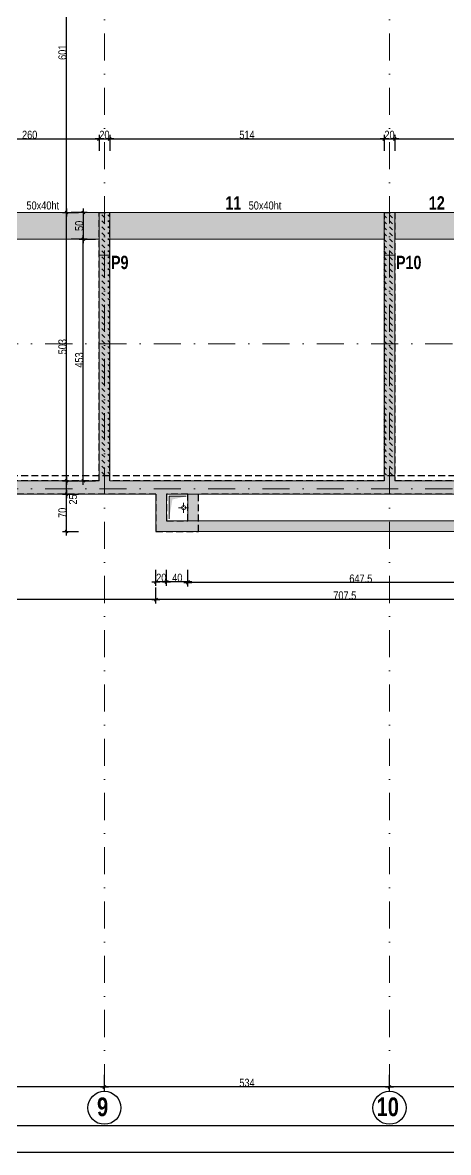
# Model space of a CAD drawing. Header units: centimetres. Extents: x -14085 to 643619, y -47998 to 35592.
# Drawn here: x 31534 to 32331, y 2017 to 4135 of the extents above; entities that cross this region are included whole.
import ezdxf
from ezdxf.enums import TextEntityAlignment as Align

# ---------------------------------------------------------------- set-up
doc = ezdxf.new("R2010")
doc.units = ezdxf.units.CM
doc.header["$PDMODE"] = 1
doc.header["$PDSIZE"] = -2
doc.linetypes.add('CACHEX2', pattern=[19.05, 12.7, -6.35])
doc.linetypes.add('TIRETPTX2', pattern=[50.8, 25.4, -12.7, 0, -12.7])
for name, color, linetype in [('01_cote_gen', 4, 'Continuous'), ('01_linteaux', 2, 'Continuous'), ('01_murs_sup', 2, 'CACHEX2'), ('01_poch_BN', 9, 'Continuous'), ('01_poch_murs', 253, 'Continuous'), ('01_poch_poteaux', 250, 'Continuous'), ('01_texte', 230, 'Continuous'), ('AA_COTES', 2, 'Continuous')]:
    doc.layers.add(name, color=color, linetype=linetype)
doc.layers.add('01_murs_coup', color=5, linetype='Continuous', lineweight=60)
doc.layers.add('01_tram_axes', color=2, linetype='TIRETPTX2', lineweight=9)
doc.styles.add('ARIAL NA', font='ARIALN.TTF')
doc.styles.add('impact', font='impact.ttf')
doc.styles.add('STYLE2', font='ARIALN.TTF')
doc.dimstyles.new('JB50', dxfattribs={"dimscale": 0.1, "dimtxt": 150, "dimasz": 15, "dimexe": 0.1, "dimexo": 0.1, "dimgap": 0.09, "dimtad": 1, "dimdec": 1, "dimdsep": 46, "dimtxsty": 'STYLE2', "dimblk1": 'BOND_G', "dimblk2": 'BOND_D', "dimsah": 1, "dimcen": 1.5, "dimdle": 0.01, "dimse1": 1, "dimse2": 1, "dimclrd": 4, "dimclre": 2, "dimclrt": 6, "dimazin": 2, "dimtfac": 2.333333, "dimtdec": 1, "dimtix": 1, "dimtmove": 2, "dimatfit": 3, "dimldrblk": 'BOND_G', "dimfxl": 1, "dimtolj": 1, "dimtzin": 0, "dimarcsym": 0})
pattern_1 = [(135, (12346.688, -125.725), (-11.2253202, 9e-16), [7.9375, -7.9375])]

# ---------------------------------------------------------------- blocks, each defined once
blk = doc.blocks.new('BOND_G')
at = {"layer": 'AA_COTES', "color": 0}
for p, q in [((0, -5), (0, 15)), ((5, 0), (-5, 0)), ((1.8, 1.8), (-1.8, -1.8))]:
    blk.add_line(p, q, dxfattribs=at)
blk = doc.blocks.new('BOND_D')
at = {"layer": 'AA_COTES', "color": 0}
for p, q in [((5, 0), (-5, 0)), ((-1.8, -1.8), (1.8, 1.8)), ((0, 5), (0, -15))]:
    blk.add_line(p, q, dxfattribs=at)
blk = doc.blocks.new('*D1162')
at = {"layer": '01_cote_gen', "color": 4, "lineweight": -2, "transparency": 16777216}
blk.add_line((31418.5, 3917.4), (31675.5, 3917.4), dxfattribs=at)
at = {"layer": 'Defpoints', "color": 0, "lineweight": 0, "transparency": 16777216}
for p in [(31677, 3917.4), (31417, 3894.9), (31677, 3779.4)]:
    blk.add_point(p, dxfattribs=at)
at = {"layer": '01_cote_gen', "color": 4, "lineweight": -2, "transparency": 16777216, "xscale": 1.5, "yscale": 1.5, "zscale": 1.5, "rotation": 180}
blk.add_blockref('BOND_G', (31417, 3917.4), dxfattribs=at)
at = {"layer": '01_cote_gen', "color": 4, "lineweight": -2, "transparency": 16777216, "xscale": 1.5, "yscale": 1.5, "zscale": 1.5}
blk.add_blockref('BOND_D', (31677, 3917.4), dxfattribs=at)
at = {"layer": '01_cote_gen', "color": 6, "lineweight": 0, "transparency": 16777216, "insert": (31547, 3925.1), "char_height": 15, "attachment_point": 5, "style": 'STYLE2'}
blk.add_mtext('\\A1;260', dxfattribs=at)
blk = doc.blocks.new('*D1163')
at = {"layer": '01_cote_gen', "color": 4, "lineweight": -2, "transparency": 16777216}
blk.add_line((31678.5, 3917.4), (31695.5, 3917.4), dxfattribs=at)
at = {"layer": 'Defpoints', "color": 0, "lineweight": 0, "transparency": 16777216}
for p in [(31697, 3917.4), (31677, 3779.4), (31697, 3779.4)]:
    blk.add_point(p, dxfattribs=at)
at = {"layer": '01_cote_gen', "color": 4, "lineweight": -2, "transparency": 16777216, "xscale": 1.5, "yscale": 1.5, "zscale": 1.5, "rotation": 180}
blk.add_blockref('BOND_G', (31677, 3917.4), dxfattribs=at)
at = {"layer": '01_cote_gen', "color": 4, "lineweight": -2, "transparency": 16777216, "xscale": 1.5, "yscale": 1.5, "zscale": 1.5}
blk.add_blockref('BOND_D', (31697, 3917.4), dxfattribs=at)
at = {"layer": '01_cote_gen', "color": 6, "lineweight": 0, "transparency": 16777216, "insert": (31687, 3925.1), "char_height": 15, "attachment_point": 5, "style": 'STYLE2'}
blk.add_mtext('\\A1;20', dxfattribs=at)
blk = doc.blocks.new('*D1164')
at = {"layer": '01_cote_gen', "color": 4, "lineweight": -2, "transparency": 16777216}
blk.add_line((31698.5, 3917.4), (32209.5, 3917.4), dxfattribs=at)
at = {"layer": 'Defpoints', "color": 0, "lineweight": 0, "transparency": 16777216}
for p in [(32211, 3917.4), (31697, 3779.4), (32211, 3779.3)]:
    blk.add_point(p, dxfattribs=at)
at = {"layer": '01_cote_gen', "color": 4, "lineweight": -2, "transparency": 16777216, "xscale": 1.5, "yscale": 1.5, "zscale": 1.5, "rotation": 180}
blk.add_blockref('BOND_G', (31697, 3917.4), dxfattribs=at)
at = {"layer": '01_cote_gen', "color": 4, "lineweight": -2, "transparency": 16777216, "xscale": 1.5, "yscale": 1.5, "zscale": 1.5}
blk.add_blockref('BOND_D', (32211, 3917.4), dxfattribs=at)
at = {"layer": '01_cote_gen', "color": 6, "lineweight": 0, "transparency": 16777216, "insert": (31954, 3925.1), "char_height": 15, "attachment_point": 5, "style": 'STYLE2'}
blk.add_mtext('\\A1;514', dxfattribs=at)
blk = doc.blocks.new('*D1165')
at = {"layer": '01_cote_gen', "color": 4, "lineweight": -2, "transparency": 16777216}
blk.add_line((32212.5, 3917.4), (32229.5, 3917.4), dxfattribs=at)
at = {"layer": 'Defpoints', "color": 0, "lineweight": 0, "transparency": 16777216}
for p in [(32231, 3917.4), (32211, 3779.3), (32231, 3779.3)]:
    blk.add_point(p, dxfattribs=at)
at = {"layer": '01_cote_gen', "color": 4, "lineweight": -2, "transparency": 16777216, "xscale": 1.5, "yscale": 1.5, "zscale": 1.5, "rotation": 180}
blk.add_blockref('BOND_G', (32211, 3917.4), dxfattribs=at)
at = {"layer": '01_cote_gen', "color": 4, "lineweight": -2, "transparency": 16777216, "xscale": 1.5, "yscale": 1.5, "zscale": 1.5}
blk.add_blockref('BOND_D', (32231, 3917.4), dxfattribs=at)
at = {"layer": '01_cote_gen', "color": 6, "lineweight": 0, "transparency": 16777216, "insert": (32221, 3925.1), "char_height": 15, "attachment_point": 5, "style": 'STYLE2'}
blk.add_mtext('\\A1;20', dxfattribs=at)
blk = doc.blocks.new('*D1166')
at = {"layer": '01_cote_gen', "color": 4, "lineweight": -2, "transparency": 16777216}
blk.add_line((32232.5, 3917.4), (32489.5, 3917.4), dxfattribs=at)
at = {"layer": 'Defpoints', "color": 0, "lineweight": 0, "transparency": 16777216}
for p in [(32491, 3917.4), (32231, 3779.3), (32491, 3779.4)]:
    blk.add_point(p, dxfattribs=at)
at = {"layer": '01_cote_gen', "color": 4, "lineweight": -2, "transparency": 16777216, "xscale": 1.5, "yscale": 1.5, "zscale": 1.5, "rotation": 180}
blk.add_blockref('BOND_G', (32231, 3917.4), dxfattribs=at)
at = {"layer": '01_cote_gen', "color": 4, "lineweight": -2, "transparency": 16777216, "xscale": 1.5, "yscale": 1.5, "zscale": 1.5}
blk.add_blockref('BOND_D', (32491, 3917.4), dxfattribs=at)
at = {"layer": '01_cote_gen', "color": 6, "lineweight": 0, "transparency": 16777216, "insert": (32361, 3925.1), "char_height": 15, "attachment_point": 5, "style": 'STYLE2'}
blk.add_mtext('\\A1;260', dxfattribs=at)
blk = doc.blocks.new('*D1244')
at = {"layer": '01_cote_gen', "color": 4, "lineweight": -2, "transparency": 16777216}
blk.add_line((32489.5, 3053.8), (31785, 3053.8), dxfattribs=at)
at = {"layer": 'Defpoints', "color": 0, "lineweight": 0, "transparency": 16777216}
for p in [(31783.5, 3149.7), (32491, 3104.4), (31783.5, 3053.8)]:
    blk.add_point(p, dxfattribs=at)
at = {"layer": '01_cote_gen', "color": 4, "lineweight": -2, "transparency": 16777216, "xscale": 1.5, "yscale": 1.5, "zscale": 1.5, "rotation": 180}
blk.add_blockref('BOND_D', (31783.5, 3053.8), dxfattribs=at)
at = {"layer": '01_cote_gen', "color": 4, "lineweight": -2, "transparency": 16777216, "xscale": 1.5, "yscale": 1.5, "zscale": 1.5}
blk.add_blockref('BOND_G', (32491, 3053.8), dxfattribs=at)
at = {"layer": '01_cote_gen', "color": 6, "lineweight": 0, "transparency": 16777216, "insert": (32137.2, 3061.5), "char_height": 15, "attachment_point": 5, "style": 'STYLE2'}
blk.add_mtext('\\A1;707.5', dxfattribs=at)
blk = doc.blocks.new('*D1245')
at = {"layer": '01_cote_gen', "color": 4, "lineweight": -2, "transparency": 16777216}
blk.add_line((32489.5, 3085.5), (31845, 3085.5), dxfattribs=at)
at = {"layer": 'Defpoints', "color": 0, "lineweight": 0, "transparency": 16777216}
for p in [(31843.5, 3171.2), (31843.5, 3085.5), (32491, 3090)]:
    blk.add_point(p, dxfattribs=at)
at = {"layer": '01_cote_gen', "color": 4, "lineweight": -2, "transparency": 16777216, "xscale": 1.5, "yscale": 1.5, "zscale": 1.5, "rotation": 180}
blk.add_blockref('BOND_D', (31843.5, 3085.5), dxfattribs=at)
at = {"layer": '01_cote_gen', "color": 4, "lineweight": -2, "transparency": 16777216, "xscale": 1.5, "yscale": 1.5, "zscale": 1.5}
blk.add_blockref('BOND_G', (32491, 3085.5), dxfattribs=at)
at = {"layer": '01_cote_gen', "color": 6, "lineweight": 0, "transparency": 16777216, "insert": (32167.2, 3093.1), "char_height": 15, "attachment_point": 5, "style": 'STYLE2'}
blk.add_mtext('\\A1;647.5', dxfattribs=at)
blk = doc.blocks.new('*D1246')
at = {"layer": '01_cote_gen', "color": 4, "lineweight": -2, "transparency": 16777216}
blk.add_line((31842, 3086.9), (31805, 3086.9), dxfattribs=at)
at = {"layer": 'Defpoints', "color": 0, "lineweight": 0, "transparency": 16777216}
for p in [(31803.5, 3172.6), (31843.5, 3172.6), (31803.5, 3086.9)]:
    blk.add_point(p, dxfattribs=at)
at = {"layer": '01_cote_gen', "color": 4, "lineweight": -2, "transparency": 16777216, "xscale": 1.5, "yscale": 1.5, "zscale": 1.5, "rotation": 180}
blk.add_blockref('BOND_D', (31803.5, 3086.9), dxfattribs=at)
at = {"layer": '01_cote_gen', "color": 4, "lineweight": -2, "transparency": 16777216, "xscale": 1.5, "yscale": 1.5, "zscale": 1.5}
blk.add_blockref('BOND_G', (31843.5, 3086.9), dxfattribs=at)
at = {"layer": '01_cote_gen', "color": 6, "lineweight": 0, "transparency": 16777216, "insert": (31823.5, 3094.6), "char_height": 15, "attachment_point": 5, "style": 'STYLE2'}
blk.add_mtext('\\A1;40', dxfattribs=at)
blk = doc.blocks.new('*D1247')
at = {"layer": '01_cote_gen', "color": 4, "lineweight": -2, "transparency": 16777216}
blk.add_line((31802, 3086.9), (31785, 3086.9), dxfattribs=at)
at = {"layer": 'Defpoints', "color": 0, "lineweight": 0, "transparency": 16777216}
for p in [(31783.5, 3172.6), (31803.5, 3172.6), (31783.5, 3086.9)]:
    blk.add_point(p, dxfattribs=at)
at = {"layer": '01_cote_gen', "color": 4, "lineweight": -2, "transparency": 16777216, "xscale": 1.5, "yscale": 1.5, "zscale": 1.5, "rotation": 180}
blk.add_blockref('BOND_D', (31783.5, 3086.9), dxfattribs=at)
at = {"layer": '01_cote_gen', "color": 4, "lineweight": -2, "transparency": 16777216, "xscale": 1.5, "yscale": 1.5, "zscale": 1.5}
blk.add_blockref('BOND_G', (31803.5, 3086.9), dxfattribs=at)
at = {"layer": '01_cote_gen', "color": 6, "lineweight": 0, "transparency": 16777216, "insert": (31793.5, 3094.6), "char_height": 15, "attachment_point": 5, "style": 'STYLE2'}
blk.add_mtext('\\A1;20', dxfattribs=at)
blk = doc.blocks.new('*D1248')
at = {"layer": '01_cote_gen', "color": 4, "lineweight": -2, "transparency": 16777216}
blk.add_line((31782, 3053.8), (31140.5, 3053.8), dxfattribs=at)
at = {"layer": 'Defpoints', "color": 0, "lineweight": 0, "transparency": 16777216}
for p in [(31139, 3117.3), (31783.5, 3078), (31139, 3053.8)]:
    blk.add_point(p, dxfattribs=at)
at = {"layer": '01_cote_gen', "color": 4, "lineweight": -2, "transparency": 16777216, "xscale": 1.5, "yscale": 1.5, "zscale": 1.5, "rotation": 180}
blk.add_blockref('BOND_D', (31139, 3053.8), dxfattribs=at)
at = {"layer": '01_cote_gen', "color": 4, "lineweight": -2, "transparency": 16777216, "xscale": 1.5, "yscale": 1.5, "zscale": 1.5}
blk.add_blockref('BOND_G', (31783.5, 3053.8), dxfattribs=at)
at = {"layer": '01_cote_gen', "color": 6, "lineweight": 0, "transparency": 16777216, "insert": (31461.2, 3061.5), "char_height": 15, "attachment_point": 5, "style": 'STYLE2'}
blk.add_mtext('\\A1;644.5', dxfattribs=at)
blk = doc.blocks.new('*D1283')
at = {"layer": '01_cote_gen', "color": 4, "lineweight": -2, "transparency": 16777216}
blk.add_line((31616, 3277.9), (31616, 3777.9), dxfattribs=at)
at = {"layer": 'Defpoints', "color": 0, "lineweight": 0, "transparency": 16777216}
for p in [(31616, 3779.4), (31667.1, 3779.4), (31667.1, 3276.4)]:
    blk.add_point(p, dxfattribs=at)
at = {"layer": '01_cote_gen', "color": 4, "lineweight": -2, "transparency": 16777216, "xscale": 1.5, "yscale": 1.5, "zscale": 1.5}
for name, p, rotation in [('BOND_D', (31616, 3779.4), 90), ('BOND_G', (31616, 3276.4), 270)]:
    blk.add_blockref(name, p, dxfattribs=dict(at, rotation=rotation))
at = {"layer": '01_cote_gen', "color": 6, "lineweight": 0, "transparency": 16777216, "insert": (31608.4, 3527.9), "char_height": 15, "attachment_point": 5, "rotation": 90, "style": 'STYLE2'}
blk.add_mtext('\\A1;503', dxfattribs=at)
blk = doc.blocks.new('*D1284')
at = {"layer": '01_cote_gen', "color": 4, "lineweight": -2, "transparency": 16777216}
blk.add_line((31647.5, 3777.9), (31647.5, 3730.9), dxfattribs=at)
at = {"layer": 'Defpoints', "color": 0, "lineweight": 0, "transparency": 16777216}
for p in [(31661.2, 3779.4), (31647.5, 3729.4), (31661.2, 3729.4)]:
    blk.add_point(p, dxfattribs=at)
at = {"layer": '01_cote_gen', "color": 4, "lineweight": -2, "transparency": 16777216, "xscale": 1.5, "yscale": 1.5, "zscale": 1.5}
for name, p, rotation in [('BOND_G', (31647.5, 3779.4), 90), ('BOND_D', (31647.5, 3729.4), 270)]:
    blk.add_blockref(name, p, dxfattribs=dict(at, rotation=rotation))
at = {"layer": '01_cote_gen', "color": 6, "lineweight": 0, "transparency": 16777216, "insert": (31639.8, 3754.4), "char_height": 15, "attachment_point": 5, "rotation": 90, "style": 'STYLE2'}
blk.add_mtext('\\A1;50', dxfattribs=at)
blk = doc.blocks.new('*D1285')
at = {"layer": '01_cote_gen', "color": 4, "lineweight": -2, "transparency": 16777216}
blk.add_line((31647.5, 3277.9), (31647.5, 3727.9), dxfattribs=at)
at = {"layer": 'Defpoints', "color": 0, "lineweight": 0, "transparency": 16777216}
for p in [(31647.5, 3729.4), (31655, 3729.4), (31647.5, 3276.4)]:
    blk.add_point(p, dxfattribs=at)
at = {"layer": '01_cote_gen', "color": 4, "lineweight": -2, "transparency": 16777216, "xscale": 1.5, "yscale": 1.5, "zscale": 1.5}
for name, p, rotation in [('BOND_D', (31647.5, 3729.4), 90), ('BOND_G', (31647.5, 3276.4), 270)]:
    blk.add_blockref(name, p, dxfattribs=dict(at, rotation=rotation))
at = {"layer": '01_cote_gen', "color": 6, "lineweight": 0, "transparency": 16777216, "insert": (31639.8, 3502.9), "char_height": 15, "attachment_point": 5, "rotation": 90, "style": 'STYLE2'}
blk.add_mtext('\\A1;453', dxfattribs=at)
blk = doc.blocks.new('*D1286')
at = {"layer": '01_cote_gen', "color": 4, "lineweight": -2, "transparency": 16777216}
blk.add_line((31616, 3780.9), (31616, 4378.9), dxfattribs=at)
at = {"layer": 'Defpoints', "color": 0, "lineweight": 0, "transparency": 16777216}
for p in [(31616, 4380.4), (31771.2, 4380.4), (31755.1, 3779.4)]:
    blk.add_point(p, dxfattribs=at)
at = {"layer": '01_cote_gen', "color": 4, "lineweight": -2, "transparency": 16777216, "xscale": 1.5, "yscale": 1.5, "zscale": 1.5}
for name, p, rotation in [('BOND_D', (31616, 4380.4), 90), ('BOND_G', (31616, 3779.4), 270)]:
    blk.add_blockref(name, p, dxfattribs=dict(at, rotation=rotation))
at = {"layer": '01_cote_gen', "color": 6, "lineweight": 0, "transparency": 16777216, "insert": (31608.4, 4079.9), "char_height": 15, "attachment_point": 5, "rotation": 90, "style": 'STYLE2'}
blk.add_mtext('\\A1;601', dxfattribs=at)
blk = doc.blocks.new('*D1290')
at = {"layer": '01_cote_gen', "color": 4, "lineweight": -2, "transparency": 16777216}
blk.add_line((31616, 3252.9), (31616, 3274.9), dxfattribs=at)
at = {"layer": 'Defpoints', "color": 0, "lineweight": 0, "transparency": 16777216}
for p in [(31616, 3276.4), (31655, 3276.4), (31657.7, 3251.4)]:
    blk.add_point(p, dxfattribs=at)
at = {"layer": '01_cote_gen', "color": 4, "lineweight": -2, "transparency": 16777216, "xscale": 1.5, "yscale": 1.5, "zscale": 1.5}
for name, p, rotation in [('BOND_D', (31616, 3276.4), 90), ('BOND_G', (31616, 3251.4), 270)]:
    blk.add_blockref(name, p, dxfattribs=dict(at, rotation=rotation))
at = {"layer": '01_cote_gen', "color": 6, "lineweight": 0, "transparency": 16777216, "insert": (31628.3, 3241.5), "char_height": 15, "attachment_point": 5, "rotation": 90, "style": 'STYLE2'}
blk.add_mtext('\\A1;25', dxfattribs=at)
blk = doc.blocks.new('*D1291')
at = {"layer": '01_cote_gen', "color": 4, "lineweight": -2, "transparency": 16777216}
blk.add_line((31616, 3182.9), (31616, 3249.9), dxfattribs=at)
at = {"layer": 'Defpoints', "color": 0, "lineweight": 0, "transparency": 16777216}
for p in [(31616, 3251.4), (31783.5, 3251.4), (31783.5, 3181.4)]:
    blk.add_point(p, dxfattribs=at)
at = {"layer": '01_cote_gen', "color": 4, "lineweight": -2, "transparency": 16777216, "xscale": 1.5, "yscale": 1.5, "zscale": 1.5}
for name, p, rotation in [('BOND_D', (31616, 3251.4), 90), ('BOND_G', (31616, 3181.4), 270)]:
    blk.add_blockref(name, p, dxfattribs=dict(at, rotation=rotation))
at = {"layer": '01_cote_gen', "color": 6, "lineweight": 0, "transparency": 16777216, "insert": (31608.4, 3216.4), "char_height": 15, "attachment_point": 5, "rotation": 90, "style": 'STYLE2'}
blk.add_mtext('\\A1;70', dxfattribs=at)
blk = doc.blocks.new('*D1450')
at = {"layer": '01_cote_gen', "color": 4, "lineweight": -2, "transparency": 16777216}
blk.add_line((32499.5, 2140.1), (32222.5, 2140.1), dxfattribs=at)
at = {"layer": 'Defpoints', "color": 0, "lineweight": 0, "transparency": 16777216}
for p in [(32221, 2162.6), (32501, 2162.6), (32221, 2140.1)]:
    blk.add_point(p, dxfattribs=at)
at = {"layer": '01_cote_gen', "color": 4, "lineweight": -2, "transparency": 16777216, "xscale": 1.5, "yscale": 1.5, "zscale": 1.5, "rotation": 180}
blk.add_blockref('BOND_D', (32221, 2140.1), dxfattribs=at)
at = {"layer": '01_cote_gen', "color": 4, "lineweight": -2, "transparency": 16777216, "xscale": 1.5, "yscale": 1.5, "zscale": 1.5}
blk.add_blockref('BOND_G', (32501, 2140.1), dxfattribs=at)
at = {"layer": '01_cote_gen', "color": 6, "lineweight": 0, "transparency": 16777216, "insert": (32361, 2147.8), "char_height": 15, "attachment_point": 5, "style": 'STYLE2'}
blk.add_mtext('\\A1;280', dxfattribs=at)
blk = doc.blocks.new('*D1451')
at = {"layer": '01_cote_gen', "color": 4, "lineweight": -2, "transparency": 16777216}
blk.add_line((32219.5, 2140.1), (31688.5, 2140.1), dxfattribs=at)
at = {"layer": 'Defpoints', "color": 0, "lineweight": 0, "transparency": 16777216}
for p in [(31687, 2191.4), (32221, 2162.6), (31687, 2140.1)]:
    blk.add_point(p, dxfattribs=at)
at = {"layer": '01_cote_gen', "color": 4, "lineweight": -2, "transparency": 16777216, "xscale": 1.5, "yscale": 1.5, "zscale": 1.5, "rotation": 180}
blk.add_blockref('BOND_D', (31687, 2140.1), dxfattribs=at)
at = {"layer": '01_cote_gen', "color": 4, "lineweight": -2, "transparency": 16777216, "xscale": 1.5, "yscale": 1.5, "zscale": 1.5}
blk.add_blockref('BOND_G', (32221, 2140.1), dxfattribs=at)
at = {"layer": '01_cote_gen', "color": 6, "lineweight": 0, "transparency": 16777216, "insert": (31954, 2147.8), "char_height": 15, "attachment_point": 5, "style": 'STYLE2'}
blk.add_mtext('\\A1;534', dxfattribs=at)
blk = doc.blocks.new('*D1452')
at = {"layer": '01_cote_gen', "color": 4, "lineweight": -2, "transparency": 16777216}
blk.add_line((31685.5, 2140.1), (31142.5, 2140.1), dxfattribs=at)
at = {"layer": 'Defpoints', "color": 0, "lineweight": 0, "transparency": 16777216}
for p in [(31141, 2200.8), (31687, 2191.4), (31141, 2140.1)]:
    blk.add_point(p, dxfattribs=at)
at = {"layer": '01_cote_gen', "color": 4, "lineweight": -2, "transparency": 16777216, "xscale": 1.5, "yscale": 1.5, "zscale": 1.5, "rotation": 180}
blk.add_blockref('BOND_D', (31141, 2140.1), dxfattribs=at)
at = {"layer": '01_cote_gen', "color": 4, "lineweight": -2, "transparency": 16777216, "xscale": 1.5, "yscale": 1.5, "zscale": 1.5}
blk.add_blockref('BOND_G', (31687, 2140.1), dxfattribs=at)
at = {"layer": '01_cote_gen', "color": 6, "lineweight": 0, "transparency": 16777216, "insert": (31414, 2147.8), "char_height": 15, "attachment_point": 5, "style": 'STYLE2'}
blk.add_mtext('\\A1;546', dxfattribs=at)
blk = doc.blocks.new('*D1680')
at = {"layer": '01_cote_gen', "color": 4, "lineweight": -2, "transparency": 16777216}
blk.add_line((-22.5, 3720.9), (-22.5, 4438.9), dxfattribs=at)
at = {"layer": 'Defpoints', "color": 0, "lineweight": 0, "transparency": 16777216}
for p in [(-22.5, 4440.4), (0, 4440.4), (52858.6, 3719.4)]:
    blk.add_point(p, dxfattribs=at)
at = {"layer": '01_cote_gen', "color": 4, "lineweight": -2, "transparency": 16777216, "xscale": 1.5, "yscale": 1.5, "zscale": 1.5}
for name, p, rotation in [('BOND_D', (-22.5, 4440.4), 90), ('BOND_G', (-22.5, 3719.4), 270)]:
    blk.add_blockref(name, p, dxfattribs=dict(at, rotation=rotation))
at = {"layer": '01_cote_gen', "color": 6, "lineweight": 0, "transparency": 16777216, "insert": (-30, 4079.9), "char_height": 15, "attachment_point": 5, "rotation": 90, "style": 'STYLE2'}
blk.add_mtext('\\A1;721', dxfattribs=at)

msp = doc.modelspace()

# ---------------------------------------------------------------- hatches: boundary and pattern name
at = {"layer": '01_murs_sup'}
h = msp.add_hatch(dxfattribs=at)
h.set_pattern_fill('DASH', color=256, scale=2.5, angle=135)
h.set_pattern_definition(pattern_1)
h.paths.add_polyline_path([(29976.01, 3276.39), (29697.95, 3276.39), (29697.95, 3779.39), (29672.95, 3779.39), (29672.95, 3276.39), (29085.45, 3276.39), (29085.45, 3779.41), (29080.45, 3779.41), (29065.45, 3779.41), (29065.45, 3276.43), (29000.45, 3276.43), (29000.45, 3889.41), (29085.45, 3889.41), (29085.45, 4127.59), (29065.45, 4127.59), (29065.45, 3909.41), (28980.45, 3909.41), (28980.45, 3121.39), (29085.45, 3121.39), (29085.45, 3251.39), (29976.01, 3251.39)])
h.paths.add_polyline_path([(29065.45, 3251.39), (29065.45, 3141.39), (29000.45, 3141.39), (29000.45, 3251.39)], flags=16)
edge = h.paths.add_edge_path(flags=0)
edge.add_arc((29034.51, 3196.39), 3.91, 0, 360)
h.paths.add_polyline_path([(30272.37, 3286.39), (30252.37, 3286.39), (30252.37, 3276.39), (29976.01, 3276.39), (29976.01, 3251.39), (30272.37, 3251.39)])
h.paths.add_polyline_path([(30272.37, 3779.39), (30252.37, 3779.39), (30252.37, 3286.39), (30272.37, 3286.39)])
h.paths.add_polyline_path([(32515.97, 3759.34), (32515.97, 3779.34), (32490.97, 3779.34), (32490.97, 3774.37), (32490.97, 3276.39), (32230.97, 3276.39), (32230.97, 3286.39), (32210.97, 3286.39), (32210.97, 3276.39), (31696.97, 3276.39), (31696.97, 3286.39), (31676.97, 3286.39), (31676.97, 3276.39), (31416.97, 3276.39), (31416.97, 3829.39), (31392.61, 3829.39), (31392.61, 3809.39), (31396.97, 3809.39), (31396.97, 3276.39), (31138.97, 3276.39), (31138.97, 3809.39), (31289.41, 3809.39), (31289.41, 3829.39), (31120.97, 3829.39), (31120.97, 3276.39), (30871.24, 3276.39), (30871.24, 3286.39), (30851.24, 3286.39), (30851.24, 3276.39), (30294.37, 3276.39), (30294.37, 3286.39), (30274.37, 3286.39), (30274.37, 3251.39), (31033.97, 3251.39), (31033.97, 3117.45), (31138.97, 3117.45), (31138.97, 3251.39), (31783.48, 3251.39), (31783.48, 3181.39), (31863.48, 3181.39), (31863.48, 3251.39), (32490.97, 3251.39), (32490.97, 2324.49), (33874.97, 2324.49), (33874.97, 2349.49), (32515.97, 2349.49), (32515.97, 2599.88), (33107.18, 2599.88), (33107.18, 2452.4), (33649.93, 2452.4), (33649.93, 2450.19), (33669.93, 2450.19), (33669.93, 2584.29), (33649.93, 2584.29), (33649.93, 2472.4), (33125.18, 2472.4), (33125.18, 2927.19), (33340.96, 2927.19), (33340.96, 2947.19), (33125.18, 2947.19), (33125.18, 3337.6), (33107.18, 3337.6), (33107.18, 2619.88), (32515.97, 2619.88)])
h.paths.add_polyline_path([(31053.97, 3251.39), (31118.97, 3251.39), (31118.97, 3137.45), (31053.97, 3137.45)], flags=16)
edge = h.paths.add_edge_path(flags=0)
edge.add_arc((31086.47, 3192.45), 3.91, 0, 360)
h.paths.add_polyline_path([(31803.48, 3251.39), (31843.48, 3251.39), (31843.48, 3201.39), (31803.48, 3201.39)], flags=16)
h.paths.add_polyline_path([(30871.24, 3779.41), (30851.24, 3779.41), (30851.24, 3286.39), (30871.24, 3286.39)], flags=17)
h.paths.add_polyline_path([(30294.37, 3779.39), (30274.37, 3779.39), (30274.37, 3286.39), (30294.37, 3286.39)])
h = msp.add_hatch(dxfattribs=at)
h.set_pattern_fill('DASH', color=256, scale=2.5, angle=135)
h.set_pattern_definition(pattern_1)
h.paths.add_polyline_path([(32230.97, 3779.37), (32210.97, 3779.37), (32210.97, 3286.39), (32230.97, 3286.39)])
h.paths.add_polyline_path([(31696.97, 3779.37), (31676.97, 3779.37), (31676.97, 3286.39), (31696.97, 3286.39)])
at = {"layer": '01_poch_BN', "lineweight": 0}
h = msp.add_hatch(color=256, dxfattribs=at)
h.dxf.hatch_style = 1
h.paths.add_polyline_path([(31676.97, 3779.36), (31416.97, 3779.36), (31416.97, 3729.36), (31676.97, 3729.36)])
h.paths.add_polyline_path([(32210.97, 3779.36), (31696.97, 3779.36), (31696.97, 3729.36), (32210.97, 3729.36)])
h.paths.add_polyline_path([(32490.97, 3779.33), (32230.97, 3779.33), (32230.97, 3729.33), (32490.97, 3729.33)])
h.paths.add_polyline_path([(33106.97, 3779.34), (32515.97, 3779.33), (32515.97, 3479.34), (33085.48, 3479.35), (33085.48, 2947.39), (33155.48, 2947.39), (33155.48, 3531.39), (33106.97, 3531.39)])
at = {"layer": '01_poch_murs', "lineweight": 0}
h = msp.add_hatch(color=256, dxfattribs=at)
h.dxf.hatch_style = 1
h.paths.add_polyline_path([(32515.97, 3699.33), (32490.97, 3699.33), (32490.97, 3276.39), (32230.97, 3276.39), (32230.97, 3699.33), (32210.97, 3699.33), (32210.97, 3276.39), (31696.97, 3276.39), (31696.97, 3699.36), (31676.97, 3699.36), (31676.97, 3276.39), (31416.97, 3276.39), (31416.97, 3829.39), (31384.97, 3829.39), (31384.97, 3809.39), (31396.97, 3809.39), (31396.97, 3276.39), (31138.97, 3276.39), (31138.97, 3809.39), (31282.97, 3809.39), (31282.97, 3829.39), (31118.97, 3829.39), (31118.97, 3137.35), (31053.97, 3137.35), (31053.97, 3939.39), (31150.97, 3939.39), (31150.97, 4043.25), (31130.97, 4043.25), (31130.97, 3959.39), (31033.97, 3959.39), (31033.97, 3117.35), (31138.97, 3117.35), (31138.97, 3251.39), (31783.48, 3251.39), (31783.48, 3181.39), (32490.97, 3181.39), (32490.97, 2800.26), (32515.97, 2800.26), (32515.97, 2927.39), (32530.52, 2927.39), (32530.52, 2947.39), (32515.97, 2947.39), (32515.97, 3201.39), (31803.48, 3201.39), (31803.48, 3251.39), (32515.97, 3251.39)])
at = {"layer": '01_poch_poteaux', "lineweight": 0}
h = msp.add_hatch(color=256, dxfattribs=at)
h.dxf.hatch_style = 1
h.paths.add_polyline_path([(31696.97, 3779.36), (31676.97, 3779.36), (31676.97, 3699.36), (31696.97, 3699.36)])
h = msp.add_hatch(color=256, dxfattribs=at)
h.dxf.hatch_style = 1
h.paths.add_polyline_path([(32230.97, 3779.33), (32210.97, 3779.33), (32210.97, 3699.33), (32230.97, 3699.33)])

# ---------------------------------------------------------------- linework, layer by layer
at = {"layer": '01_cote_gen'}
msp.add_line((36707.54, 2017.33), (30424.9, 2017.33), dxfattribs=at)
at = {"layer": '01_linteaux', "lineweight": 0}
for p, q in [((31676.97, 3779.36), (31416.97, 3779.36)), ((31696.97, 3779.36), (32210.97, 3779.36)), ((32230.97, 3779.33), (32490.97, 3779.33)), ((31676.97, 3729.36), (31416.97, 3729.36)), ((31696.97, 3729.36), (32210.97, 3729.36)), ((32230.97, 3729.33), (32490.97, 3729.33)), ((31808.09, 3205.26), (31808.09, 3247.34)), ((31808.09, 3247.34), (31840.4, 3247.34)), ((31843.48, 3251.39), (31843.48, 3201.39))]:
    msp.add_line(p, q, dxfattribs=at)
for points in [[(31808.09, 3205.26), (31808.09, 3247.34), (31814.34, 3241.51)], [(31808.09, 3247.34), (31840.4, 3247.34), (31814.34, 3241.51)]]:
    msp.add_solid(points, dxfattribs=at)
at = {"layer": '01_murs_coup', "lineweight": 18}
for p, q in [((31676.97, 3276.39), (31676.97, 3779.36)), ((31696.97, 3276.39), (31696.97, 3774.35)), ((32210.97, 3779.33), (32210.97, 3276.39)), ((32230.97, 3779.33), (32230.97, 3276.39)), ((31696.97, 3276.39), (32210.97, 3276.39)), ((32230.97, 3276.39), (32490.97, 3276.39)), ((31138.97, 3251.39), (31783.48, 3251.39)), ((31783.48, 3181.39), (31783.48, 3251.39)), ((31803.48, 3251.39), (32490.97, 3251.39)), ((31803.48, 3201.39), (31803.48, 3251.39)), ((31833.83, 3226), (31826.02, 3226)), ((31835.39, 3227.56), (31835.39, 3235.38)), ((31835.39, 3224.44), (31835.39, 3216.62)), ((31836.95, 3226), (31844.77, 3226)), ((32490.97, 3201.39), (31803.48, 3201.39)), ((32490.97, 3181.39), (31783.48, 3181.39))]:
    msp.add_line(p, q, dxfattribs=at)
at = {"layer": '01_murs_coup', "lineweight": 0}
for p, q in [((31676.97, 3779.36), (31696.97, 3779.36)), ((32230.97, 3779.33), (32210.97, 3779.33)), ((31676.97, 3276.39), (31416.97, 3276.39))]:
    msp.add_line(p, q, dxfattribs=at)
at = {"layer": '01_murs_coup', "lineweight": 5}
for p, q in [((31696.97, 3276.39), (31696.97, 3779.36)), ((32230.97, 3276.39), (32490.97, 3276.39)), ((31783.48, 3181.39), (31783.48, 3251.39)), ((31803.48, 3251.39), (32515.97, 3251.39)), ((31803.48, 3201.39), (31803.48, 3251.39)), ((32515.97, 3201.39), (31803.48, 3201.39)), ((32490.97, 3181.39), (31783.48, 3181.39))]:
    msp.add_line(p, q, dxfattribs=at)
at = {"layer": '01_murs_coup', "lineweight": 18}
msp.add_circle((31835.39, 3226), 3.91, dxfattribs=at)
at = {"layer": '01_murs_sup'}
for p, q in [((31676.97, 3779.37), (31696.97, 3779.37)), ((31676.97, 3276.39), (31676.97, 3779.37)), ((31696.97, 3276.39), (31696.97, 3779.37)), ((32210.97, 3779.37), (32230.97, 3779.37)), ((32210.97, 3779.37), (32210.97, 3276.39)), ((32230.97, 3779.37), (32230.97, 3276.39)), ((31416.97, 3286.39), (32490.97, 3286.39)), ((31676.97, 3276.39), (31416.97, 3276.39)), ((32210.97, 3276.39), (31696.97, 3276.39)), ((32490.97, 3276.39), (32230.97, 3276.39)), ((31783.48, 3251.39), (31138.97, 3251.39)), ((31783.48, 3251.39), (31783.48, 3181.39)), ((31783.48, 3251.39), (31783.48, 3181.39)), ((31843.48, 3251.39), (31803.48, 3251.39)), ((31843.48, 3251.39), (31803.48, 3251.39)), ((31803.48, 3251.39), (31803.48, 3201.39)), ((31803.48, 3251.39), (31803.48, 3201.39)), ((31843.48, 3201.39), (31843.48, 3251.39)), ((31843.48, 3201.39), (31843.48, 3251.39)), ((32490.97, 3251.39), (31863.48, 3251.39)), ((32490.97, 3251.39), (31863.48, 3251.39)), ((31863.48, 3181.39), (31863.48, 3251.39)), ((31863.48, 3181.39), (31863.48, 3251.39)), ((31803.48, 3201.39), (31843.48, 3201.39)), ((31803.48, 3201.39), (31843.48, 3201.39)), ((31783.48, 3181.39), (31863.48, 3181.39)), ((31783.48, 3181.39), (31863.48, 3181.39))]:
    msp.add_line(p, q, dxfattribs=at)
at = {"layer": '01_poch_poteaux', "lineweight": 0}
for p, q in [((31676.97, 3699.36), (31696.97, 3699.36)), ((32230.97, 3699.33), (32210.97, 3699.33))]:
    msp.add_line(p, q, dxfattribs=at)
at = {"layer": '01_texte'}
msp.add_line((36364.9, 2067.33), (30474.9, 2067.33), dxfattribs=at)
for centre in [(31686.97, 2100.95), (32220.97, 2100.95)]:
    msp.add_circle(centre, 30.98, dxfattribs=at)
at = {"layer": '01_tram_axes', "ltscale": 2}
for p, q in [((31686.97, 2131.93), (31686.97, 5716.04)), ((32220.97, 2131.93), (32220.97, 5716.04)), ((28626.87, 3533.39), (36267.9, 3533.39)), ((28626.87, 3261.39), (36267.9, 3261.39))]:
    msp.add_line(p, q, dxfattribs=at)

# ---------------------------------------------------------------- texts
at = {"layer": '01_texte', "style": 'ARIAL NA'}
for p in [(31540.98, 3785.09), (31957.19, 3785.09)]:
    msp.add_text('50x40ht', height=15, dxfattribs=at).set_placement(p)
at = {"layer": '01_texte', "style": 'impact'}
for s, p in [('11', (31943.25, 3777.34)), ('12', (32324.47, 3777.34)), ('P9', (31732.1, 3665.85)), ('P10', (32280.79, 3665.82))]:
    msp.add_text(s, height=25, dxfattribs=at).set_placement(p, align=Align.BOTTOM_RIGHT)
for s, p in [('9', (31683.63, 2102.83)), ('10', (32217.63, 2102.83))]:
    msp.add_text(s, height=35, dxfattribs=at).set_placement(p, align=Align.MIDDLE_CENTER)

# ---------------------------------------------------------------- dimensions: what is measured, and where the dimension line sits
at = {"layer": '01_cote_gen', "lineweight": 0}
for base, p1, p2, picture, middle in [((-22.5, 4440.39), (52858.64, 3719.36), (0, 4440.39), '*D1680', (-30.04, 4079.87)), ((31616.05, 4380.39), (31755.13, 3779.36), (31771.19, 4380.39), '*D1286', (31608.38, 4079.87)), ((31616.05, 3779.36), (31667.11, 3276.39), (31667.11, 3779.36), '*D1283', (31608.38, 3527.87)), ((31647.47, 3729.36), (31661.22, 3779.36), (31661.22, 3729.36), '*D1284', (31639.8, 3754.36)), ((31647.47, 3729.36), (31647.47, 3276.39), (31654.97, 3729.36), '*D1285', (31639.8, 3502.87)), ((31616.05, 3251.39), (31783.48, 3181.39), (31783.48, 3251.39), '*D1291', (31608.38, 3216.39))]:
    dim = msp.add_linear_dim(base=base, p1=p1, p2=p2, angle=90, dimstyle='JB50', dxfattribs=at)
    dim.commit()
    dim.dimension.update_dxf_attribs({"geometry": picture, "text_midpoint": middle})
for base, p1, p2, picture, middle in [((31676.97, 3917.39), (31416.97, 3894.89), (31676.97, 3779.36), '*D1162', (31546.97, 3925.06)), ((31696.97, 3917.39), (31676.97, 3779.36), (31696.97, 3779.37), '*D1163', (31686.97, 3925.06)), ((32210.97, 3917.39), (31696.97, 3779.37), (32210.97, 3779.33), '*D1164', (31953.97, 3925.06)), ((32230.97, 3917.39), (32210.97, 3779.33), (32230.97, 3779.33), '*D1165', (32220.97, 3925.06)), ((32490.97, 3917.39), (32230.97, 3779.33), (32490.97, 3779.37), '*D1166', (32360.97, 3925.06)), ((31783.48, 3086.89), (31803.48, 3172.57), (31783.48, 3172.57), '*D1247', (31793.48, 3094.56)), ((31803.48, 3086.89), (31843.48, 3172.57), (31803.48, 3172.57), '*D1246', (31823.48, 3094.56)), ((31843.48, 3085.47), (32490.97, 3090), (31843.48, 3171.15), '*D1245', (32167.23, 3093.14)), ((31783.48, 3053.82), (32490.97, 3104.42), (31783.48, 3149.73), '*D1244', (32137.23, 3061.49)), ((31138.97, 3053.82), (31783.48, 3077.97), (31138.97, 3117.35), '*D1248', (31461.23, 3061.49)), ((31140.97, 2140.11), (31686.97, 2191.41), (31140.97, 2200.8), '*D1452', (31413.97, 2147.78)), ((31686.97, 2140.11), (32220.97, 2162.61), (31686.97, 2191.41), '*D1451', (31953.97, 2147.78)), ((32220.97, 2140.11), (32500.97, 2162.61), (32220.97, 2162.61), '*D1450', (32360.97, 2147.78))]:
    dim = msp.add_linear_dim(base=base, p1=p1, p2=p2, dimstyle='JB50', dxfattribs=at)
    dim.commit()
    dim.dimension.update_dxf_attribs({"geometry": picture, "text_midpoint": middle})
dim = msp.add_linear_dim(base=(31616.05, 3276.39), p1=(31657.67, 3251.39), p2=(31654.97, 3276.39), angle=90, dimstyle='JB50', dxfattribs=at)
dim.commit()
dim.dimension.update_dxf_attribs({"geometry": '*D1290', "text_midpoint": (31628.26, 3241.49), "dimtype": 160})

doc.saveas('drawing.dxf')
